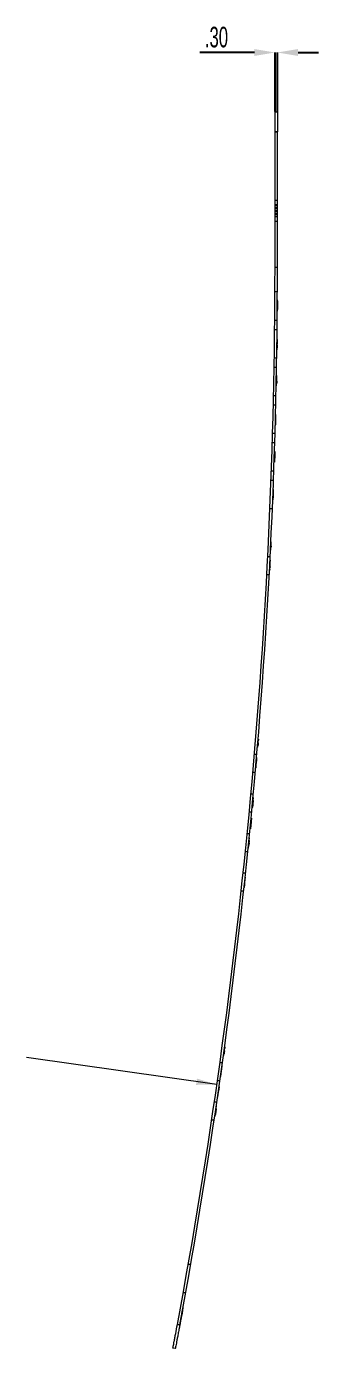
# Model space of a CAD drawing. Header units: millimetres. Extents: x 661 to 1125, y 84 to 277.
# Drawn here: x 661.2 to 697.7, y 83.5 to 248.4 of the extents above; entities that cross this region are included whole.
import ezdxf

# ---------------------------------------------------------------- set-up
doc = ezdxf.new("R2010")
doc.units = ezdxf.units.MM
doc.linetypes.add('HIDDEN', pattern=[1.905, 1.27, -0.635])
doc.styles.add('SLDTEXTSTYLE2', font='TXT', dxfattribs={"width": 0.605})
doc.dimstyles.new('SLDDIMSTYLE3', dxfattribs={"dimtxt": 2.568319, "dimasz": 2.568319, "dimexe": 0, "dimexo": 0.0625, "dimgap": 0.64208, "dimtad": 2, "dimrnd": 1e-09, "dimzin": 4, "dimdsep": 46, "dimtxsty": 'SLDTEXTSTYLE2', "dimsah": 1, "dimcen": 0.09, "dimadec": 0, "dimazin": 0, "dimtfac": 1, "dimtofl": 0, "dimtmove": 0, "dimatfit": 3, "dimfxl": 0, "dimtolj": 1, "dimtzin": 12, "dimarcsym": 0})

# ---------------------------------------------------------------- blocks, each defined once
blk = doc.blocks.new('*D4')
at = {"color": 0, "linetype": 'Continuous', "lineweight": -2}
for p, q in [((689.65, 245.17), (682.84, 245.17)), ((692.22, 237.82), (692.22, 245.17)), ((692.52, 237.82), (692.52, 245.17)), ((695.09, 245.17), (697.65, 245.17))]:
    blk.add_line(p, q, dxfattribs=at)
at = {"color": 0, "linetype": 'Continuous'}
for points in [[(689.65, 245.6), (689.65, 244.74), (692.22, 245.17)], [(695.09, 245.6), (695.09, 244.74), (692.52, 245.17)]]:
    blk.add_solid(points, dxfattribs=at)
at = {"layer": 'Defpoints', "color": 0, "linetype": 'Continuous'}
for p in [(692.22, 245.17), (692.22, 237.76), (692.52, 237.76)]:
    blk.add_point(p, dxfattribs=at)
at = {"color": 0, "linetype": 'Continuous', "lineweight": 0, "insert": (684.91, 248.38), "char_height": 2.568, "attachment_point": 2, "style": 'SLDTEXTSTYLE2'}
blk.add_mtext('\\A1;.30', dxfattribs=at)

msp = doc.modelspace()

# ---------------------------------------------------------------- linework, layer by layer
at = {"color": 7, "linetype": 'Continuous', "lineweight": 15}
for p, q in [((692.217, 235.26), (692.217, 237.76)), ((692.217, 237.76), (692.517, 237.76)), ((692.517, 237.76), (692.517, 235.26)), ((692.217, 218.36), (692.217, 235.26)), ((692.517, 235.26), (692.217, 235.26)), ((692.517, 218.36), (692.517, 235.26)), ((692.217, 226.171), (692.18, 226.171)), ((692.555, 226.171), (692.517, 226.171)), ((692.18, 224.734), (692.217, 224.734)), ((692.517, 224.734), (692.555, 224.734)), ((692.517, 218.36), (692.217, 218.36)), ((692.546, 212.902), (692.496, 212.902)), ((692.547, 212.918), (692.497, 212.918)), ((692.555, 214.219), (692.505, 214.219)), ((692.555, 214.203), (692.505, 214.203)), ((692.494, 208.076), (692.444, 208.076)), ((692.416, 203.586), (692.366, 203.586)), ((692.299, 198.718), (692.249, 198.718)), ((692.299, 198.701), (692.249, 198.701)), ((692.18, 194.741), (692.13, 194.741)), ((692.157, 194.073), (692.107, 194.073)), ((691.983, 189.374), (691.933, 189.374)), ((691.703, 183.088), (691.652, 183.088)), ((691.703, 183.101), (691.653, 183.101)), ((691.753, 184.129), (691.703, 184.129)), ((691.573, 180.537), (691.523, 180.537)), ((691.574, 180.554), (691.524, 180.554)), ((690.075, 158.51), (690.025, 158.51)), ((690.15, 159.419), (690.1, 159.419)), ((690.16, 159.537), (690.11, 159.537)), ((689.968, 157.243), (689.918, 157.243)), ((689.857, 155.959), (689.807, 155.959)), ((689.523, 152.225), (689.472, 152.225)), ((689.403, 150.941), (689.353, 150.941)), ((689.198, 148.797), (689.148, 148.797)), ((689.206, 148.882), (689.156, 148.882)), ((689.22, 149.024), (689.17, 149.024)), ((689.247, 149.302), (689.197, 149.302)), ((689.281, 149.653), (689.23, 149.653)), ((689.043, 147.219), (688.993, 147.219)), ((689.153, 148.336), (689.103, 148.336)), ((688.913, 145.919), (688.863, 145.919)), ((688.914, 145.935), (688.864, 145.935)), ((688.538, 142.304), (688.488, 142.304)), ((688.4, 141.019), (688.35, 141.019)), ((685.95, 120.98), (685.9, 120.98)), ((685.966, 121.099), (685.916, 121.099)), ((685.64, 118.738), (685.59, 118.738)), ((685.825, 120.072), (685.775, 120.072)), ((685.46, 117.453), (685.409, 117.453)), ((685.275, 116.157), (685.224, 116.157)), ((685.089, 114.873), (685.039, 114.873)), ((684.74, 112.498), (684.69, 112.498)), ((684.93, 113.782), (684.88, 113.782)), ((680.772, 88.586), (680.722, 88.586)), ((680.035, 86.522), (680.33, 86.466)), ((680.297, 86.018), (680.246, 86.018)), ((679.774, 83.518), (679.479, 83.574))]:
    msp.add_line(p, q, dxfattribs=at)
at = {"color": 7, "linetype": 'HIDDEN', "lineweight": 0}
for p, q in [((692.217, 235.26), (692.517, 235.26)), ((692.217, 226.767), (692.517, 226.767)), ((692.217, 226.767), (692.517, 226.767)), ((692.517, 226.171), (692.217, 226.171)), ((692.217, 226.168), (692.517, 226.168)), ((692.217, 226.126), (692.517, 226.126)), ((692.217, 225.869), (692.517, 225.869)), ((692.217, 225.8), (692.517, 225.8)), ((692.217, 225.781), (692.517, 225.781)), ((692.217, 225.756), (692.517, 225.756)), ((692.217, 225.516), (692.517, 225.516)), ((692.217, 225.386), (692.517, 225.386)), ((692.217, 225.149), (692.517, 225.149)), ((692.217, 225.12), (692.517, 225.12)), ((692.217, 225.106), (692.517, 225.106)), ((692.217, 225.022), (692.517, 225.022)), ((692.217, 224.776), (692.517, 224.776)), ((692.217, 224.735), (692.517, 224.735)), ((692.217, 224.734), (692.517, 224.734)), ((692.217, 224.135), (692.517, 224.135)), ((692.217, 224.135), (692.517, 224.135)), ((692.517, 215.3), (692.211, 215.3)), ((692.548, 213.075), (692.498, 213.075)), ((692.548, 213.067), (692.498, 213.067)), ((692.548, 213.05), (692.498, 213.05)), ((692.549, 213.313), (692.499, 213.313)), ((692.549, 213.282), (692.499, 213.282)), ((692.55, 213.372), (692.5, 213.372)), ((692.55, 213.329), (692.5, 213.329)), ((692.551, 213.571), (692.501, 213.571)), ((692.551, 213.57), (692.501, 213.57)), ((692.551, 213.511), (692.501, 213.511)), ((692.551, 213.462), (692.501, 213.462)), ((692.553, 213.817), (692.503, 213.817)), ((692.553, 213.799), (692.503, 213.799)), ((692.554, 214.054), (692.504, 214.054)), ((692.187, 211.8), (692.517, 211.8)), ((692.517, 210.6), (692.175, 210.6)), ((692.496, 208.224), (692.446, 208.224)), ((692.497, 208.315), (692.447, 208.315)), ((692.498, 208.347), (692.448, 208.347)), ((692.499, 208.471), (692.449, 208.471)), ((692.499, 208.43), (692.449, 208.43)), ((692.501, 208.62), (692.451, 208.62)), ((692.501, 208.619), (692.451, 208.619)), ((692.501, 208.605), (692.451, 208.605)), ((692.502, 208.669), (692.452, 208.669)), ((692.502, 208.652), (692.452, 208.652)), ((692.502, 208.646), (692.452, 208.646)), ((692.503, 208.776), (692.453, 208.776)), ((692.503, 208.728), (692.453, 208.728)), ((692.503, 208.725), (692.453, 208.725)), ((692.504, 208.817), (692.454, 208.817)), ((692.504, 208.8), (692.454, 208.8)), ((692.506, 209.01), (692.456, 209.01)), ((692.506, 208.982), (692.456, 208.982)), ((692.506, 208.975), (692.456, 208.975)), ((692.506, 208.968), (692.456, 208.968)), ((692.506, 208.957), (692.456, 208.957)), ((692.507, 209.014), (692.457, 209.014)), ((692.509, 209.212), (692.459, 209.212)), ((692.509, 209.185), (692.459, 209.185)), ((692.51, 209.25), (692.46, 209.25)), ((692.511, 209.36), (692.461, 209.36)), ((692.511, 209.342), (692.461, 209.342)), ((692.129, 207.1), (692.429, 207.1)), ((692.409, 205.9), (692.109, 205.9)), ((692.433, 204.485), (692.383, 204.485)), ((692.434, 204.524), (692.384, 204.524)), ((692.434, 204.52), (692.384, 204.52)), ((692.437, 204.673), (692.387, 204.673)), ((692.438, 204.722), (692.388, 204.722)), ((692.441, 204.87), (692.391, 204.87)), ((692.419, 203.734), (692.369, 203.734)), ((692.42, 203.781), (692.37, 203.781)), ((692.421, 203.857), (692.371, 203.857)), ((692.423, 203.969), (692.373, 203.969)), ((692.423, 203.941), (692.373, 203.941)), ((692.424, 203.985), (692.374, 203.985)), ((692.424, 203.981), (692.374, 203.981)), ((692.426, 204.115), (692.376, 204.115)), ((692.427, 204.179), (692.377, 204.179)), ((692.427, 204.162), (692.377, 204.162)), ((692.427, 204.156), (692.377, 204.156)), ((692.427, 204.129), (692.377, 204.129)), ((692.43, 204.31), (692.38, 204.31)), ((692.433, 204.467), (692.383, 204.467)), ((692.312, 201.2), (692.012, 201.2)), ((692.04, 202.4), (692.34, 202.4)), ((692.323, 199.617), (692.273, 199.617)), ((692.323, 199.599), (692.273, 199.599)), ((692.329, 199.854), (692.279, 199.854)), ((692.333, 200.002), (692.283, 200.002)), ((692.303, 198.866), (692.253, 198.866)), ((692.31, 199.113), (692.26, 199.113)), ((692.314, 199.272), (692.264, 199.272)), ((692.314, 199.263), (692.264, 199.263)), ((692.314, 199.261), (692.264, 199.261)), ((692.315, 199.294), (692.265, 199.294)), ((692.319, 199.442), (692.269, 199.442)), ((692.184, 196.5), (691.884, 196.5)), ((691.921, 197.7), (692.221, 197.7)), ((692.175, 194.616), (692.125, 194.616)), ((692.176, 194.643), (692.126, 194.643)), ((692.176, 194.635), (692.126, 194.635)), ((692.18, 194.742), (692.13, 194.742)), ((692.201, 195.39), (692.151, 195.39)), ((691.77, 193), (692.07, 193)), ((692.158, 194.09), (692.108, 194.09)), ((692.162, 194.221), (692.112, 194.221)), ((692.163, 194.238), (692.113, 194.238)), ((692.172, 194.501), (692.122, 194.501)), ((692.173, 194.543), (692.123, 194.543)), ((692.026, 191.8), (691.726, 191.8)), ((691.994, 189.645), (691.944, 189.645)), ((691.996, 189.7), (691.946, 189.7)), ((691.998, 189.729), (691.948, 189.729)), ((691.999, 189.769), (691.949, 189.769)), ((692.005, 189.904), (691.954, 189.904)), ((692.005, 189.918), (691.955, 189.918)), ((692.006, 189.951), (691.956, 189.951)), ((692.006, 189.945), (691.956, 189.945)), ((692.007, 189.967), (691.957, 189.967)), ((692.012, 190.099), (691.962, 190.099)), ((692.013, 190.115), (691.963, 190.115)), ((692.018, 190.255), (691.968, 190.255)), ((692.019, 190.273), (691.969, 190.273)), ((692.02, 190.308), (691.97, 190.308)), ((692.021, 190.333), (691.971, 190.333)), ((692.021, 190.312), (691.971, 190.312)), ((692.028, 190.51), (691.978, 190.51)), ((692.034, 190.658), (691.984, 190.658)), ((691.589, 188.3), (691.889, 188.3)), ((691.989, 189.522), (691.939, 189.522)), ((691.703, 183.1), (691.653, 183.1)), ((691.708, 183.21), (691.658, 183.21)), ((691.708, 183.207), (691.658, 183.207)), ((691.709, 183.22), (691.659, 183.22)), ((691.713, 183.312), (691.663, 183.312)), ((691.713, 183.308), (691.663, 183.308)), ((691.716, 183.365), (691.666, 183.365)), ((691.717, 183.378), (691.667, 183.378)), ((691.718, 183.405), (691.668, 183.405)), ((691.719, 183.417), (691.669, 183.417)), ((691.722, 183.477), (691.671, 183.477)), ((691.721, 183.474), (691.671, 183.474)), ((691.722, 183.479), (691.672, 183.479)), ((691.724, 183.536), (691.674, 183.536)), ((691.726, 183.571), (691.676, 183.571)), ((691.727, 183.584), (691.677, 183.584)), ((691.728, 183.615), (691.678, 183.615)), ((691.729, 183.628), (691.679, 183.628)), ((691.735, 183.747), (691.684, 183.747)), ((691.734, 183.734), (691.684, 183.734)), ((691.737, 183.806), (691.687, 183.806)), ((691.738, 183.82), (691.688, 183.82)), ((691.74, 183.865), (691.69, 183.865)), ((691.74, 183.852), (691.69, 183.852)), ((691.747, 184.01), (691.697, 184.01)), ((691.748, 184.035), (691.698, 184.035)), ((691.752, 184.11), (691.702, 184.11)), ((691.727, 183.584), (691.721, 183.474)), ((691.74, 183.865), (691.74, 183.852)), ((691.611, 182.267), (691.311, 182.267)), ((691.633, 181.69), (691.582, 181.69)), ((691.64, 181.838), (691.59, 181.838)), ((691.641, 181.854), (691.591, 181.854)), ((691.198, 180.067), (691.498, 180.067)), ((691.581, 180.702), (691.531, 180.702)), ((691.581, 180.685), (691.531, 180.685)), ((691.594, 180.949), (691.544, 180.949)), ((691.595, 180.965), (691.545, 180.965)), ((691.597, 181.007), (691.547, 181.007)), ((691.602, 181.097), (691.552, 181.097)), ((691.605, 181.146), (691.555, 181.146)), ((691.608, 181.206), (691.558, 181.206)), ((691.608, 181.205), (691.558, 181.205)), ((691.612, 181.294), (691.562, 181.294)), ((691.597, 181.007), (691.594, 180.943)), ((690.093, 158.729), (690.043, 158.729)), ((690.093, 158.727), (690.043, 158.727)), ((690.096, 158.77), (690.046, 158.77)), ((690.098, 158.793), (690.048, 158.793)), ((690.106, 158.885), (690.056, 158.885)), ((690.106, 158.885), (690.056, 158.885)), ((690.11, 158.933), (690.06, 158.933)), ((690.113, 158.971), (690.063, 158.971)), ((690.113, 158.966), (690.063, 158.966)), ((690.114, 158.984), (690.064, 158.984)), ((690.116, 159.001), (690.065, 159.001)), ((690.122, 159.073), (690.071, 159.073)), ((690.122, 159.078), (690.072, 159.078)), ((690.123, 159.089), (690.073, 159.089)), ((690.137, 159.261), (690.087, 159.261)), ((690.137, 159.26), (690.087, 159.26)), ((690.137, 159.257), (690.087, 159.257)), ((689.948, 157.61), (689.647, 157.61)), ((689.927, 156.77), (689.877, 156.77)), ((689.936, 156.874), (689.886, 156.874)), ((689.936, 156.869), (689.886, 156.869)), ((689.941, 156.922), (689.89, 156.922)), ((689.944, 156.959), (689.894, 156.959)), ((689.954, 157.083), (689.904, 157.083)), ((689.955, 157.095), (689.905, 157.095)), ((689.967, 157.231), (689.917, 157.231)), ((689.458, 155.41), (689.759, 155.41)), ((689.903, 156.485), (689.853, 156.485)), ((689.916, 156.634), (689.866, 156.634)), ((689.512, 152.672), (689.211, 152.672)), ((689.488, 151.846), (689.437, 151.846)), ((689.489, 151.856), (689.438, 151.856)), ((689.488, 151.851), (689.438, 151.851)), ((689.489, 151.863), (689.439, 151.863)), ((689.49, 151.871), (689.44, 151.871)), ((689.49, 151.869), (689.44, 151.869)), ((689.508, 152.066), (689.458, 152.066)), ((689.509, 152.077), (689.459, 152.077)), ((689.522, 152.213), (689.471, 152.213)), ((689.007, 150.472), (689.309, 150.472)), ((689.414, 151.055), (689.364, 151.055)), ((689.418, 151.106), (689.368, 151.106)), ((689.441, 151.344), (689.391, 151.344)), ((689.448, 151.421), (689.398, 151.421)), ((689.452, 151.468), (689.402, 151.468)), ((689.466, 151.616), (689.416, 151.616)), ((689.168, 148.484), (689.117, 148.484)), ((689.169, 148.501), (689.119, 148.501)), ((689.181, 148.624), (689.131, 148.624)), ((689.189, 148.708), (689.139, 148.708)), ((689.189, 148.707), (689.139, 148.707)), ((689.19, 148.717), (689.14, 148.717)), ((689.193, 148.748), (689.143, 148.748)), ((689.206, 148.882), (689.156, 148.882)), ((689.208, 148.896), (689.157, 148.896)), ((689.21, 148.923), (689.16, 148.923)), ((689.211, 148.929), (689.161, 148.929)), ((689.212, 148.945), (689.162, 148.945)), ((689.22, 149.028), (689.17, 149.028)), ((689.225, 149.077), (689.175, 149.077)), ((689.227, 149.093), (689.177, 149.093)), ((689.194, 148.751), (689.181, 148.624)), ((689.237, 149.2), (689.187, 149.2)), ((689.24, 149.233), (689.19, 149.233)), ((689.242, 149.251), (689.192, 149.251)), ((689.244, 149.274), (689.194, 149.274)), ((689.245, 149.287), (689.195, 149.287)), ((689.246, 149.29), (689.196, 149.29)), ((689.248, 149.313), (689.198, 149.313)), ((689.21, 148.923), (689.206, 148.879)), ((689.265, 149.489), (689.215, 149.489)), ((689.266, 149.505), (689.216, 149.505)), ((689.279, 149.637), (689.229, 149.637)), ((689.042, 147.733), (688.741, 147.733)), ((689.006, 146.85), (688.956, 146.85)), ((689.006, 146.845), (688.956, 146.845)), ((689.009, 146.874), (688.959, 146.874)), ((689.011, 146.893), (688.96, 146.893)), ((689.01, 146.89), (688.96, 146.89)), ((689.01, 146.888), (688.96, 146.888)), ((689.027, 147.06), (688.977, 147.06)), ((689.028, 147.071), (688.978, 147.071)), ((689.042, 147.207), (688.992, 147.207)), ((689.155, 148.353), (689.105, 148.353)), ((688.522, 145.533), (688.824, 145.533)), ((688.928, 146.067), (688.878, 146.067)), ((688.949, 146.281), (688.899, 146.281)), ((688.951, 146.297), (688.901, 146.297)), ((688.954, 146.323), (688.903, 146.323)), ((688.953, 146.322), (688.903, 146.322)), ((688.968, 146.462), (688.917, 146.462)), ((688.976, 146.544), (688.926, 146.544)), ((688.978, 146.562), (688.927, 146.562)), ((688.982, 146.61), (688.932, 146.61)), ((688.985, 146.638), (688.935, 146.638)), ((688.991, 146.693), (688.94, 146.693)), ((688.99, 146.691), (688.94, 146.691)), ((688.538, 142.795), (688.237, 142.795)), ((688.499, 141.934), (688.448, 141.934)), ((688.498, 141.929), (688.448, 141.929)), ((688.501, 141.959), (688.451, 141.959)), ((688.521, 142.144), (688.471, 142.144)), ((688.522, 142.155), (688.472, 142.155)), ((688.537, 142.291), (688.486, 142.291)), ((688.536, 142.287), (688.486, 142.287)), ((688.003, 140.595), (688.304, 140.595)), ((688.434, 141.332), (688.384, 141.332)), ((688.452, 141.497), (688.401, 141.497)), ((688.457, 141.546), (688.407, 141.546)), ((688.473, 141.694), (688.423, 141.694)), ((685.877, 120.447), (685.826, 120.447)), ((685.877, 120.447), (685.826, 120.447)), ((685.884, 120.495), (685.833, 120.495)), ((685.889, 120.533), (685.838, 120.533)), ((685.888, 120.528), (685.838, 120.528)), ((685.89, 120.546), (685.84, 120.546)), ((685.893, 120.563), (685.842, 120.563)), ((685.903, 120.634), (685.852, 120.634)), ((685.903, 120.64), (685.853, 120.64)), ((685.905, 120.651), (685.854, 120.651)), ((685.928, 120.819), (685.877, 120.819)), ((685.928, 120.822), (685.878, 120.822)), ((685.928, 120.822), (685.878, 120.822)), ((685.648, 119.172), (685.345, 119.172)), ((685.855, 120.291), (685.805, 120.291)), ((685.855, 120.289), (685.805, 120.289)), ((685.861, 120.332), (685.811, 120.332)), ((685.864, 120.355), (685.814, 120.355)), ((685.48, 117.602), (685.43, 117.602)), ((685.543, 118.046), (685.493, 118.046)), ((685.564, 118.194), (685.514, 118.194)), ((685.574, 118.265), (685.523, 118.265)), ((685.595, 118.417), (685.545, 118.417)), ((685.6, 118.454), (685.55, 118.454)), ((685.619, 118.589), (685.569, 118.589)), ((685.038, 116.972), (685.341, 116.972)), ((685.175, 115.466), (685.125, 115.466)), ((685.178, 115.482), (685.127, 115.482)), ((685.197, 115.614), (685.146, 115.614)), ((685.199, 115.63), (685.148, 115.63)), ((685.254, 116.009), (685.203, 116.009)), ((684.943, 114.232), (684.64, 114.232)), ((685.111, 115.021), (685.06, 115.021)), ((684.757, 112.612), (684.707, 112.612)), ((684.762, 112.646), (684.712, 112.646)), ((684.765, 112.663), (684.714, 112.663)), ((684.8, 112.901), (684.75, 112.901)), ((684.812, 112.978), (684.761, 112.978)), ((684.828, 113.091), (684.778, 113.091)), ((684.85, 113.239), (684.8, 113.239)), ((684.874, 113.404), (684.824, 113.404)), ((684.877, 113.42), (684.826, 113.42)), ((684.878, 113.428), (684.827, 113.428)), ((684.878, 113.426), (684.827, 113.426)), ((684.908, 113.634), (684.858, 113.634)), ((684.317, 112.032), (684.621, 112.032)), ((681.687, 93.99), (681.382, 93.99)), ((680.764, 90.49), (681.069, 90.49)), ((680.624, 87.779), (680.573, 87.779)), ((680.631, 87.815), (680.58, 87.815)), ((680.635, 87.837), (680.584, 87.837)), ((680.637, 87.848), (680.586, 87.848)), ((680.714, 88.267), (680.663, 88.267)), ((680.718, 88.29), (680.667, 88.29)), ((680.768, 88.562), (680.717, 88.562)), ((680.33, 86.466), (680.035, 86.522)), ((680.444, 86.808), (680.393, 86.808)), ((680.493, 87.071), (680.442, 87.071)), ((680.499, 87.104), (680.448, 87.104)), ((680.548, 87.368), (680.497, 87.368))]:
    msp.add_line(p, q, dxfattribs=at)
at = {"color": 7, "linetype": 'Continuous', "lineweight": 0}
msp.add_line((684.961, 116.436), (661.191, 119.837), dxfattribs=at)
at = {"color": 7, "linetype": 'Continuous', "lineweight": 15, "flags": 128}
for points in [[(690.16, 159.537), (690.159, 159.522), (690.157, 159.508), (690.156, 159.493), (690.155, 159.478), (690.154, 159.463), (690.152, 159.448), (690.151, 159.433), (690.15, 159.419)], [(685.966, 121.099), (685.964, 121.084), (685.962, 121.069), (685.96, 121.054), (685.958, 121.04), (685.956, 121.025), (685.954, 121.01), (685.952, 120.995), (685.95, 120.98)]]:
    msp.add_lwpolyline(points, dxfattribs=at)
at = {"color": 7, "linetype": 'Continuous', "lineweight": 15}
for radius, start, end in [(719.48, 349.441428, 0), (719.78, 349.441328, 0), (719.83, 359.566876, 359.669093), (719.83, 359.181413, 359.283636), (719.83, 358.823979, 358.926213), (719.83, 358.436368, 358.538618), (719.83, 358.067812, 358.170081), (719.83, 357.692236, 357.79453), (719.83, 357.192435, 357.274302), (719.83, 356.989375, 357.091725), (719.83, 355.230658, 355.303241), (719.83, 355.026857, 355.129449), (719.83, 354.625828, 354.728485), (719.83, 354.418859, 354.521552), (719.83, 354.225501, 354.328227), (719.83, 353.83208, 353.93488), (719.83, 352.152109, 352.225122), (719.83, 351.941692, 352.044913), (719.83, 351.73418, 351.837454), (719.83, 351.543137, 351.646461), (719.83, 349.40579, 349.613693)]:
    msp.add_arc((-27.263, 218.36), radius, start, end, dxfattribs=at)
at = {"color": 7, "linetype": 'HIDDEN', "lineweight": 0}
for points, knots in [([(692.503, 213.817), (692.503, 213.836), (692.503, 213.855), (692.503, 213.874), (692.503, 213.894), (692.503, 213.913), (692.504, 213.933), (692.504, 213.973), (692.504, 214.013), (692.504, 214.054)], [0, 0, 0, 0, 0.0000634621, 0.0000634621, 0.0000634621, 0.00012697803, 0.00012697803, 0.00012697803, 0.00025376668, 0.00025376668, 0.00025376668, 0.00025376668]), ([(692.447, 208.315), (692.447, 208.277), (692.446, 208.252), (692.446, 208.227), (692.446, 208.225), (692.446, 208.224)], [0, 0, 0, 0, 0.5, 0.5, 1, 1, 1, 1]), ([(692.502, 208.646), (692.502, 208.636), (692.501, 208.621), (692.501, 208.576), (692.5, 208.549), (692.499, 208.465), (692.498, 208.406), (692.498, 208.347)], [0, 0, 0, 0, 0.25, 0.25, 0.5, 0.5, 1, 1, 1, 1]), ([(692.502, 208.652), (692.502, 208.652), (692.502, 208.652), (692.502, 208.651), (692.502, 208.65), (692.502, 208.649), (692.502, 208.646)], [0.000022425023, 0.000022425023, 0.000022425023, 0.000022425023, 0.000044858821, 0.000044858821, 0.000044858821, 0.000089612541, 0.000089612541, 0.000089612541, 0.000089612541]), ([(692.506, 208.982), (692.506, 208.948), (692.505, 208.914), (692.505, 208.879), (692.505, 208.862), (692.504, 208.845), (692.504, 208.828), (692.504, 208.811), (692.504, 208.794), (692.503, 208.776)], [0, 0, 0, 0, 0.00012189728, 0.00012189728, 0.00012189728, 0.00018284615, 0.00018284615, 0.00018284615, 0.00024379524, 0.00024379524, 0.00024379524, 0.00024379524]), ([(692.383, 204.485), (692.384, 204.504), (692.384, 204.523), (692.385, 204.542), (692.385, 204.561), (692.385, 204.581), (692.386, 204.601), (692.386, 204.64), (692.387, 204.681), (692.388, 204.722)], [0, 0, 0, 0, 0.00006346209, 0.00006346209, 0.00006346209, 0.00012697801, 0.00012697801, 0.00012697801, 0.00025380308, 0.00025380308, 0.00025380308, 0.00025380308]), ([(692.427, 204.156), (692.427, 204.146), (692.427, 204.131), (692.426, 204.086), (692.425, 204.059), (692.423, 203.975), (692.422, 203.916), (692.421, 203.857)], [0, 0, 0, 0, 0.25, 0.25, 0.5, 0.5, 1, 1, 1, 1]), ([(692.427, 204.162), (692.427, 204.162), (692.427, 204.162), (692.427, 204.161), (692.427, 204.16), (692.427, 204.159), (692.427, 204.156)], [0.000022425023, 0.000022425023, 0.000022425023, 0.000022425023, 0.000044858823, 0.000044858823, 0.000044858823, 0.000089612613, 0.000089612613, 0.000089612613, 0.000089612613]), ([(692.273, 199.617), (692.274, 199.635), (692.274, 199.654), (692.275, 199.674), (692.275, 199.693), (692.276, 199.713), (692.276, 199.732), (692.277, 199.772), (692.278, 199.813), (692.279, 199.854)], [0, 0, 0, 0, 0.00006346209, 0.00006346209, 0.00006346209, 0.000126978, 0.000126978, 0.000126978, 0.00025383691, 0.00025383691, 0.00025383691, 0.00025383691]), ([(691.969, 190.273), (691.97, 190.292), (691.97, 190.311), (691.971, 190.33), (691.972, 190.349), (691.973, 190.369), (691.974, 190.389), (691.975, 190.428), (691.977, 190.469), (691.978, 190.51)], [0, 0, 0, 0, 0.00006346208, 0.00006346208, 0.00006346208, 0.00012697796, 0.00012697796, 0.00012697796, 0.00025393044, 0.00025393044, 0.00025393044, 0.00025393044]), ([(692.006, 189.945), (692.006, 189.934), (692.005, 189.92), (692.003, 189.874), (692.002, 189.847), (691.999, 189.764), (691.997, 189.704), (691.994, 189.645)], [0, 0, 0, 0, 0.25, 0.25, 0.5, 0.5, 1, 1, 1, 1]), ([(692.006, 189.95), (692.006, 189.95), (692.006, 189.95), (692.006, 189.95), (692.006, 189.949), (692.006, 189.947), (692.006, 189.945)], [0.000022425024, 0.000022425024, 0.000022425024, 0.000022425024, 0.000044858834, 0.000044858834, 0.000044858834, 0.00008961302, 0.00008961302, 0.00008961302, 0.00008961302]), ([(691.688, 183.82), (691.689, 183.836), (691.689, 183.851), (691.69, 183.866), (691.691, 183.881), (691.692, 183.897), (691.692, 183.913), (691.694, 183.945), (691.696, 183.977), (691.697, 184.01)], [0, 0, 0, 0, 0.00005076965, 0.00005076965, 0.00005076965, 0.00010158234, 0.00010158234, 0.00010158234, 0.00020321391, 0.00020321391, 0.00020321391, 0.00020321391]), ([(691.57, 181.452), (691.571, 181.471), (691.572, 181.49), (691.573, 181.509), (691.574, 181.529), (691.575, 181.548), (691.576, 181.568), (691.578, 181.608), (691.58, 181.648), (691.582, 181.69)], [0, 0, 0, 0, 0.00006346206, 0.00006346206, 0.00006346206, 0.00012697791, 0.00012697791, 0.00012697791, 0.00025405334, 0.00025405334, 0.00025405334, 0.00025405334]), ([(691.583, 180.738), (691.583, 180.726), (691.581, 180.695), (691.581, 180.686), (691.581, 180.685), (691.581, 180.685)], [0, 0, 0, 0, 0.3183772, 0.8897057, 1, 1, 1, 1]), ([(690.113, 158.966), (690.112, 158.958), (690.111, 158.946), (690.108, 158.91), (690.106, 158.888), (690.101, 158.821), (690.097, 158.774), (690.093, 158.727)], [0, 0, 0, 0, 0.25, 0.25, 0.5, 0.5, 1, 1, 1, 1]), ([(690.113, 158.971), (690.113, 158.971), (690.113, 158.97), (690.113, 158.97), (690.113, 158.969), (690.113, 158.968), (690.113, 158.966)], [0.000017940021, 0.000017940021, 0.000017940021, 0.000017940021, 0.000035887109, 0.000035887109, 0.000035887109, 0.000071691889, 0.000071691889, 0.000071691889, 0.000071691889]), ([(690.122, 159.073), (690.121, 159.061), (690.12, 159.049), (690.119, 159.037), (690.118, 159.031), (690.118, 159.025), (690.117, 159.019), (690.117, 159.013), (690.116, 159.007), (690.116, 159.001)], [0, 0, 0, 0, 0.000043976901, 0.000043976901, 0.000043976901, 0.000065965368, 0.000065965368, 0.000065965368, 0.00008795384, 0.00008795384, 0.00008795384, 0.00008795384]), ([(689.49, 151.869), (689.485, 151.82), (689.481, 151.773), (689.473, 151.69), (689.47, 151.653), (689.46, 151.548), (689.454, 151.484), (689.448, 151.421)], [0, 0, 0, 0, 0.25, 0.25, 0.5, 0.5, 1, 1, 1, 1]), ([(689.448, 151.421), (689.443, 151.371), (689.439, 151.319), (689.427, 151.198), (689.421, 151.13), (689.414, 151.055)], [0, 0, 0, 0, 0.5, 0.5, 1, 1, 1, 1]), ([(689.198, 148.797), (689.198, 148.796), (689.197, 148.782), (689.194, 148.75), (689.191, 148.721), (689.189, 148.708)], [0, 0, 0, 0, 0.0236714, 0.5999763, 1, 1, 1, 1]), ([(689.211, 148.929), (689.211, 148.929), (689.211, 148.928), (689.211, 148.928), (689.211, 148.927), (689.211, 148.925), (689.21, 148.923)], [0.000022425028, 0.000022425028, 0.000022425028, 0.000022425028, 0.000044858911, 0.000044858911, 0.000044858911, 0.000089615743, 0.000089615743, 0.000089615743, 0.000089615743]), ([(689.01, 146.888), (689.007, 146.859), (689.004, 146.829), (688.999, 146.777), (688.997, 146.755), (688.994, 146.723), (688.992, 146.711), (688.991, 146.695), (688.991, 146.692), (688.99, 146.691)], [0, 0, 0, 0, 0.25, 0.25, 0.5, 0.5, 0.75, 0.75, 1, 1, 1, 1]), ([(688.978, 146.562), (688.977, 146.561), (688.977, 146.557), (688.975, 146.535), (688.973, 146.517), (688.969, 146.472), (688.966, 146.445), (688.96, 146.387), (688.957, 146.355), (688.954, 146.323)], [0, 0, 0, 0, 0.25, 0.25, 0.5, 0.5, 0.75, 0.75, 1, 1, 1, 1]), ([(688.99, 146.691), (688.99, 146.691), (688.99, 146.691), (688.99, 146.691), (688.99, 146.691), (688.991, 146.691), (688.991, 146.691), (688.991, 146.692), (688.991, 146.692), (688.991, 146.693)], [0, 0, 0, 0, 0.000005937539, 0.000005937539, 0.000005937539, 0.000011875948, 0.000011875948, 0.000011875948, 0.000023744477, 0.000023744477, 0.000023744477, 0.000023744477]), ([(685.888, 120.528), (685.887, 120.519), (685.885, 120.508), (685.88, 120.471), (685.877, 120.45), (685.868, 120.383), (685.862, 120.336), (685.855, 120.289)], [0, 0, 0, 0, 0.25, 0.25, 0.5, 0.5, 1, 1, 1, 1]), ([(685.889, 120.533), (685.889, 120.532), (685.889, 120.532), (685.889, 120.532), (685.888, 120.531), (685.888, 120.53), (685.888, 120.528)], [0.000017940026, 0.000017940026, 0.000017940026, 0.000017940026, 0.000035887203, 0.000035887203, 0.000035887203, 0.000071695217, 0.000071695217, 0.000071695217, 0.000071695217]), ([(685.903, 120.634), (685.901, 120.622), (685.899, 120.61), (685.898, 120.599), (685.897, 120.593), (685.896, 120.587), (685.895, 120.581), (685.894, 120.575), (685.894, 120.569), (685.893, 120.563)], [0, 0, 0, 0, 0.000044151814, 0.000044151814, 0.000044151814, 0.000066227738, 0.000066227738, 0.000066227738, 0.000088303667, 0.000088303667, 0.000088303667, 0.000088303667]), ([(684.812, 112.978), (684.804, 112.929), (684.797, 112.877), (684.779, 112.756), (684.768, 112.687), (684.757, 112.612)], [0, 0, 0, 0, 0.5, 0.5, 1, 1, 1, 1]), ([(684.878, 113.426), (684.871, 113.378), (684.864, 113.331), (684.851, 113.247), (684.846, 113.211), (684.83, 113.105), (684.821, 113.041), (684.812, 112.978)], [0, 0, 0, 0, 0.25, 0.25, 0.5, 0.5, 1, 1, 1, 1]), ([(680.58, 87.815), (680.594, 87.891), (680.608, 87.967), (680.637, 88.126), (680.652, 88.207), (680.667, 88.29)], [0, 0, 0, 0, 0.5, 0.5, 1, 1, 1, 1]), ([(680.768, 88.562), (680.769, 88.567), (680.77, 88.572), (680.77, 88.575), (680.771, 88.578), (680.771, 88.58), (680.772, 88.581), (680.772, 88.585), (680.772, 88.586), (680.772, 88.586)], [0, 0, 0, 0, 0.00009559791, 0.00009559791, 0.00009559791, 0.00019116342, 0.00019116342, 0.00019116342, 0.0003818581, 0.0003818581, 0.0003818581, 0.0003818581])]:
    msp.add_open_spline(points, degree=3, knots=knots, dxfattribs=at)
at = {"color": 7, "linetype": 'Continuous', "lineweight": 15}
for points, knots in [([(692.18, 194.741), (692.177, 194.656), (692.174, 194.573), (692.169, 194.41), (692.166, 194.332), (692.162, 194.198), (692.16, 194.145), (692.158, 194.084), (692.157, 194.074), (692.157, 194.073)], [0, 0, 0, 0, 0.25, 0.25, 0.5, 0.5, 0.75, 0.75, 1, 1, 1, 1]), ([(692.201, 195.39), (692.201, 195.389), (692.2, 195.376), (692.198, 195.312), (692.197, 195.265), (692.193, 195.14), (692.19, 195.064), (692.185, 194.907), (692.182, 194.824), (692.18, 194.741)], [0, 0, 0, 0, 0.25, 0.25, 0.5, 0.5, 0.75, 0.75, 1, 1, 1, 1]), ([(689.198, 148.797), (689.192, 148.73), (689.185, 148.666), (689.173, 148.544), (689.168, 148.489), (689.16, 148.404), (689.157, 148.376), (689.154, 148.342), (689.153, 148.337), (689.153, 148.336)], [0, 0, 0, 0, 0.25, 0.25, 0.5, 0.5, 0.75, 0.75, 1, 1, 1, 1]), ([(689.206, 148.882), (689.205, 148.869), (689.203, 148.849), (689.199, 148.811), (689.198, 148.797)], [0, 0, 0, 0, 0.6412595, 1, 1, 1, 1]), ([(689.22, 149.024), (689.217, 148.989), (689.215, 148.968), (689.212, 148.938), (689.211, 148.928), (689.209, 148.907), (689.208, 148.897), (689.206, 148.882)], [0, 0, 0, 0, 0.5, 0.5, 0.75, 0.75, 1, 1, 1, 1]), ([(689.247, 149.302), (689.244, 149.272), (689.241, 149.242), (689.236, 149.186), (689.233, 149.159), (689.229, 149.111), (689.226, 149.089), (689.223, 149.053), (689.221, 149.038), (689.22, 149.024)], [0, 0, 0, 0, 0.25, 0.25, 0.5, 0.5, 0.75, 0.75, 1, 1, 1, 1]), ([(689.281, 149.653), (689.281, 149.652), (689.28, 149.648), (689.278, 149.622), (689.276, 149.602), (689.27, 149.542), (689.266, 149.501), (689.259, 149.431), (689.257, 149.406), (689.252, 149.355), (689.249, 149.328), (689.247, 149.302)], [0, 0, 0, 0, 0.25, 0.25, 0.5, 0.5, 0.75, 0.75, 0.875, 0.875, 1, 1, 1, 1]), ([(679.479, 83.574), (679.479, 83.574), (679.483, 83.593), (679.497, 83.668), (679.508, 83.724), (679.536, 83.872), (679.553, 83.962), (679.594, 84.176), (679.617, 84.3), (679.669, 84.572), (679.697, 84.72), (679.758, 85.042), (679.79, 85.214), (679.89, 85.745), (679.962, 86.132), (680.035, 86.522)], [0, 0, 0, 0, 0.125, 0.125, 0.25, 0.25, 0.375, 0.375, 0.5, 0.5, 0.625, 0.625, 0.75, 0.75, 1, 1, 1, 1]), ([(680.33, 86.466), (680.293, 86.271), (680.258, 86.079), (680.187, 85.703), (680.152, 85.516), (680.085, 85.159), (680.053, 84.99), (679.993, 84.669), (679.964, 84.518), (679.912, 84.246), (679.889, 84.124), (679.848, 83.908), (679.831, 83.817), (679.789, 83.596), (679.774, 83.518), (679.774, 83.518)], [0, 0, 0, 0, 0.125, 0.125, 0.25, 0.25, 0.375, 0.375, 0.5, 0.5, 0.625, 0.625, 0.75, 0.75, 1, 1, 1, 1])]:
    msp.add_open_spline(points, degree=3, knots=knots, dxfattribs=at)
at = {"color": 7, "linetype": 'Continuous', "lineweight": 0}
msp.add_solid([(684.961, 116.436), (682.475, 117.191), (682.363, 116.409)], dxfattribs=at)

# ---------------------------------------------------------------- dimensions: what is measured, and where the dimension line sits
dim = msp.add_linear_dim(base=(692.217, 245.172), p1=(692.517, 237.76), p2=(692.217, 237.76), dimstyle='SLDDIMSTYLE3', dxfattribs=at)
dim.commit()
dim.dimension.update_dxf_attribs({"geometry": '*D4', "text_midpoint": (684.909, 245.172), "dimtype": 160})

doc.saveas('drawing.dxf')
